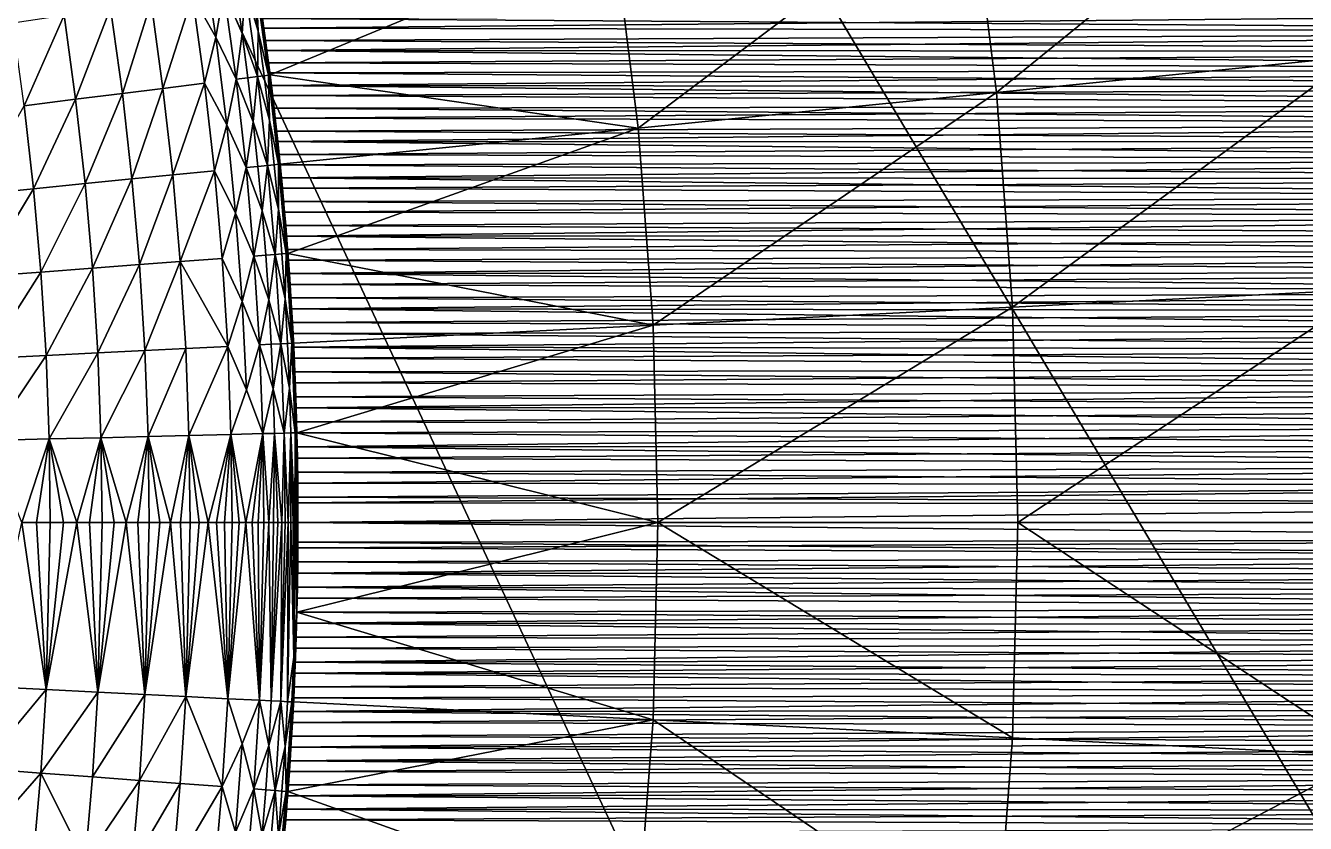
# Model space of a CAD drawing. Header units: millimetres. Extents: x -3750 to 5350, y -3750 to 3750.
# Drawn here: x 2311 to 3200, y -209 to 345 of the extents above; entities that cross this region are included whole.
import ezdxf

# ---------------------------------------------------------------- set-up
doc = ezdxf.new("R2010")
doc.units = ezdxf.units.MM
doc.header["$MEASUREMENT"] = 0
doc.layers.add('MESH_3D', color=2, linetype='CONTINUOUS')

msp = doc.modelspace()

# ---------------------------------------------------------------- linework, layer by layer
at = {"layer": 'MESH_3D'}
for points in [[(925.34, 3634.04, 32500), (-2410.45, 2872.67, 32500), (3378.63, -1627.06, 32500)], [(925.34, 3634.04, 32500), (3634.04, -925.34, 32500), (3745.34, -186.92, 32500)], [(925.34, 3634.04, 32500), (3378.63, -1627.06, 32500), (3634.04, -925.34, 32500)], [(2618.39, 2684.5, 32500), (925.34, 3634.04, 32500), (3745.34, -186.92, 32500)], [(3378.63, -1627.06, 32500), (-2410.45, 2872.67, 32500), (-1955.38, -3199.84, 32500)], [(2618.39, 2684.5, 32500), (3745.34, -186.92, 32500), (2811.68, 2481.32, 32500)], [(2811.68, 2481.32, 32500), (3745.34, -186.92, 32500), (2989.25, 2264.27, 32500)], [(2989.25, 2264.27, 32500), (3745.34, -186.92, 32500), (3490.78, 1370.03, 32500)], [(3213.7, 484.39, 24600), (2985.09, 298.7, 24400), (2966.49, 447.13, 24400)], [(3213.7, 484.39, 24600), (3233.85, 323.6, 24600), (2985.09, 298.7, 24400)], [(2966.49, 447.13, 24400), (2736.33, 273.81, 24200), (2719.28, 409.87, 24200)], [(2966.49, 447.13, 24400), (2985.09, 298.7, 24400), (2736.33, 273.81, 24200)], [(2719.28, 409.87, 24200), (2480.6, 310.86, 24000), (2472.08, 372.61, 24000)], [(2719.28, 409.87, 24200), (2736.33, 273.81, 24200), (2480.6, 310.86, 24000)], [(2433.75, 397.92, -205.25), (2442.91, 337.12, -205.25), (2426.81, 365.78, -238.11)], [(2433.75, 397.92, -205.25), (2448.6, 369.07, -171.85), (2442.91, 337.12, -205.25)], [(2426.81, 365.78, -238.11), (2406.21, 301.54, -303.82), (2397.94, 361.43, -303.82)], [(2426.81, 365.78, -238.11), (2435.18, 305.17, -238.11), (2406.21, 301.54, -303.82)], [(2442.91, 337.12, -205.25), (2435.18, 305.17, -238.11), (2426.81, 365.78, -238.11)], [(2442.91, 337.12, -205.25), (2448.6, 369.07, -171.85), (2457.04, 307.91, -171.85)], [(2456.8, 370.3, -138.74), (2461.23, 339.65, -138.74), (2448.6, 369.07, -171.85)], [(2461.23, 339.65, -138.74), (2457.04, 307.91, -171.85), (2448.6, 369.07, -171.85)], [(2456.8, 370.3, -138.74), (2463.3, 371.28, -105.25), (2461.23, 339.65, -138.74)], [(2461.23, 339.65, -138.74), (2463.3, 371.28, -105.25), (2471.79, 309.76, -105.25)], [(2467.98, 371.99, -71.93), (2472.43, 341.19, -71.93), (2463.3, 371.28, -105.25)], [(2472.43, 341.19, -71.93), (2471.79, 309.76, -105.25), (2463.3, 371.28, -105.25)], [(2467.98, 371.99, -71.93), (2470.91, 372.43, -38.42), (2472.43, 341.19, -71.93)], [(2470.91, 372.43, -38.42), (2472.08, 372.61), (2480.6, 310.86)], [(2470.91, 372.43, -38.42), (2480.6, 310.86), (2479.43, 310.71, -38.42)], [(2472.43, 341.19, -71.93), (2470.91, 372.43, -38.42), (2479.43, 310.71, -38.42)], [(2472.08, 372.61), (2477.49, 334.73, 473.39), (2480.6, 310.86)], [(2472.08, 372.61), (2475.38, 350.01, 480.63), (2477.49, 334.73, 473.39)], [(2472.08, 372.61, 24000), (2480.6, 310.86, 24000), (2476.32, 343.29, 1922.6)], [(2472.08, 372.61, 24000), (2476.32, 343.29, 1922.6), (2474.17, 358.47, 1915.19)], [(2369.86, 357.2, -355.73), (2345.58, 293.94, -406.77), (2337.52, 352.33, -406.77)], [(2369.86, 357.2, -355.73), (2378.03, 298.01, -355.73), (2345.58, 293.94, -406.77)], [(2397.94, 361.43, -303.82), (2378.03, 298.01, -355.73), (2369.86, 357.2, -355.73)], [(2397.94, 361.43, -303.82), (2406.21, 301.54, -303.82), (2378.03, 298.01, -355.73)], [(3833.5, 355.86, 1916.5), (2474.17, 358.47, 1915.19), (2476.32, 343.29, 1922.6)], [(3833.5, 355.86, 483.5), (3826.23, 340.82, 476.23), (2475.38, 350.01, 480.63)], [(3826.23, 340.82, 1923.77), (3833.5, 355.86, 1916.5), (2476.32, 343.29, 1922.6)], [(2337.52, 352.33, -406.77), (2309.87, 289.46, -455.71), (2301.94, 346.96, -455.71)], [(2337.52, 352.33, -406.77), (2345.58, 293.94, -406.77), (2309.87, 289.46, -455.71)], [(3826.23, 340.82, 476.23), (2477.49, 334.73, 473.39), (2475.38, 350.01, 480.63)], [(2461.23, 339.65, -138.74), (2465.27, 308.94, -138.74), (2457.04, 307.91, -171.85)], [(2461.23, 339.65, -138.74), (2471.79, 309.76, -105.25), (2465.27, 308.94, -138.74)], [(2472.43, 341.19, -71.93), (2476.49, 310.34, -71.93), (2471.79, 309.76, -105.25)], [(2472.43, 341.19, -71.93), (2479.43, 310.71, -38.42), (2476.49, 310.34, -71.93)], [(2480.6, 310.86, 24000), (2478.4, 327.92, 1929.7), (2476.32, 343.29, 1922.6)], [(3826.23, 340.82, 1923.77), (2476.32, 343.29, 1922.6), (2478.4, 327.92, 1929.7)], [(3826.23, 340.82, 476.23), (3819.96, 327.16, 469.96), (2477.49, 334.73, 473.39)], [(3819.96, 327.16, 1930.04), (3826.23, 340.82, 1923.77), (2478.4, 327.92, 1929.7)], [(2442.91, 337.12, -205.25), (2450.56, 276.11, -205.25), (2435.18, 305.17, -238.11)], [(2442.91, 337.12, -205.25), (2457.04, 307.91, -171.85), (2450.56, 276.11, -205.25)], [(2477.49, 334.73, 473.39), (2479.53, 319.26, 466.47), (2480.6, 310.86)], [(3819.96, 327.16, 469.96), (2479.53, 319.26, 466.47), (2477.49, 334.73, 473.39)], [(2480.6, 310.86, 24000), (2480.41, 312.37, 1936.49), (2478.4, 327.92, 1929.7)], [(3814.53, 314.77, 1935.47), (2478.4, 327.92, 1929.7), (2480.41, 312.37, 1936.49)], [(3814.53, 314.77, 1935.47), (3819.96, 327.16, 1930.04), (2478.4, 327.92, 1929.7)], [(3819.96, 327.16, 469.96), (3814.53, 314.77, 464.53), (2479.53, 319.26, 466.47)], [(3233.85, 323.6, 24600), (2996.27, 149.54, 24400), (2985.09, 298.7, 24400)], [(3233.85, 323.6, 24600), (3245.96, 162, 24600), (2996.27, 149.54, 24400)], [(2479.53, 319.26, 466.47), (2481.5, 303.61, 459.85), (2480.6, 310.86)], [(3814.53, 314.77, 464.53), (2481.5, 303.61, 459.85), (2479.53, 319.26, 466.47)], [(3809.31, 302.29, 1940.69), (3814.53, 314.77, 1935.47), (2480.41, 312.37, 1936.49)], [(2480.6, 310.86, 24000), (2482.34, 296.64, 1942.97), (2480.41, 312.37, 1936.49)], [(3809.31, 302.29, 1940.69), (2480.41, 312.37, 1936.49), (2482.34, 296.64, 1942.97)], [(3814.53, 314.77, 464.53), (3809.31, 302.29, 459.31), (2481.5, 303.61, 459.85)], [(2435.18, 305.17, -238.11), (2412.98, 241.46, -303.82), (2406.21, 301.54, -303.82)], [(2435.18, 305.17, -238.11), (2442.03, 244.36, -238.11), (2412.98, 241.46, -303.82)], [(2450.56, 276.11, -205.25), (2442.03, 244.36, -238.11), (2435.18, 305.17, -238.11)], [(2450.56, 276.11, -205.25), (2457.04, 307.91, -171.85), (2463.96, 246.56, -171.85)], [(2465.27, 308.94, -138.74), (2468.93, 278.18, -138.74), (2457.04, 307.91, -171.85)], [(2468.93, 278.18, -138.74), (2463.96, 246.56, -171.85), (2457.04, 307.91, -171.85)], [(2465.27, 308.94, -138.74), (2471.79, 309.76, -105.25), (2468.93, 278.18, -138.74)], [(2468.93, 278.18, -138.74), (2471.79, 309.76, -105.25), (2478.74, 248.04, -105.25)], [(2476.49, 310.34, -71.93), (2480.16, 279.45, -71.93), (2471.79, 309.76, -105.25)], [(2480.16, 279.45, -71.93), (2478.74, 248.04, -105.25), (2471.79, 309.76, -105.25)], [(2476.49, 310.34, -71.93), (2479.43, 310.71, -38.42), (2480.16, 279.45, -71.93)], [(2479.43, 310.71, -38.42), (2480.6, 310.86), (2487.58, 248.92)], [(2479.43, 310.71, -38.42), (2487.58, 248.92), (2486.4, 248.8, -38.42)], [(2480.16, 279.45, -71.93), (2479.43, 310.71, -38.42), (2486.4, 248.8, -38.42)], [(2480.6, 310.86), (2485.18, 271.81, 447.59), (2487.58, 248.92)], [(2480.6, 310.86), (2483.38, 287.8, 453.56), (2485.18, 271.81, 447.59)], [(2480.6, 310.86), (2481.5, 303.61, 459.85), (2483.38, 287.8, 453.56)], [(2480.6, 310.86, 24000), (2487.58, 248.92, 24000), (2484.19, 280.75, 1949.12)], [(2480.6, 310.86, 24000), (2484.19, 280.75, 1949.12), (2482.34, 296.64, 1942.97)], [(2736.33, 273.81, 24200), (2487.58, 248.92, 24000), (2480.6, 310.86, 24000)], [(3804.31, 289.72, 454.31), (2483.38, 287.8, 453.56), (2481.5, 303.61, 459.85)], [(3809.31, 302.29, 459.31), (3804.31, 289.72, 454.31), (2481.5, 303.61, 459.85)], [(3804.31, 289.72, 1945.69), (3809.31, 302.29, 1940.69), (2482.34, 296.64, 1942.97)], [(2345.58, 293.94, -406.77), (2316.37, 231.79, -455.71), (2309.87, 289.46, -455.71)], [(2345.58, 293.94, -406.77), (2352.18, 235.37, -406.77), (2316.37, 231.79, -455.71)], [(2378.03, 298.01, -355.73), (2352.18, 235.37, -406.77), (2345.58, 293.94, -406.77)], [(2378.03, 298.01, -355.73), (2384.72, 238.63, -355.73), (2352.18, 235.37, -406.77)], [(2406.21, 301.54, -303.82), (2384.72, 238.63, -355.73), (2378.03, 298.01, -355.73)], [(2406.21, 301.54, -303.82), (2412.98, 241.46, -303.82), (2384.72, 238.63, -355.73)], [(3804.31, 289.72, 1945.69), (2482.34, 296.64, 1942.97), (2484.19, 280.75, 1949.12)], [(2985.09, 298.7, 24400), (2746.58, 137.08, 24200), (2736.33, 273.81, 24200)], [(2985.09, 298.7, 24400), (2996.27, 149.54, 24400), (2746.58, 137.08, 24200)], [(2309.87, 289.46, -455.71), (2316.37, 231.79, -455.71), (2274.58, 227.61, -506.08)], [(3804.31, 289.72, 454.31), (3799.51, 277.07, 449.51), (2483.38, 287.8, 453.56)], [(3799.51, 277.07, 449.51), (2485.18, 271.81, 447.59), (2483.38, 287.8, 453.56)], [(3799.51, 277.07, 1950.49), (3804.31, 289.72, 1945.69), (2484.19, 280.75, 1949.12)], [(2450.56, 276.11, -205.25), (2456.68, 214.93, -205.25), (2442.03, 244.36, -238.11)], [(2450.56, 276.11, -205.25), (2463.96, 246.56, -171.85), (2456.68, 214.93, -205.25)], [(2468.93, 278.18, -138.74), (2472.21, 247.38, -138.74), (2463.96, 246.56, -171.85)], [(2468.93, 278.18, -138.74), (2478.74, 248.04, -105.25), (2472.21, 247.38, -138.74)], [(2480.16, 279.45, -71.93), (2483.45, 248.51, -71.93), (2478.74, 248.04, -105.25)], [(2480.16, 279.45, -71.93), (2486.4, 248.8, -38.42), (2483.45, 248.51, -71.93)], [(2487.58, 248.92, 24000), (2485.95, 264.69, 1954.94), (2484.19, 280.75, 1949.12)], [(3799.51, 277.07, 1950.49), (2484.19, 280.75, 1949.12), (2485.95, 264.69, 1954.94)], [(3799.51, 277.07, 449.51), (3794.94, 264.34, 444.94), (2485.18, 271.81, 447.59)], [(3794.94, 264.34, 1955.06), (3799.51, 277.07, 1950.49), (2485.95, 264.69, 1954.94)], [(2485.18, 271.81, 447.59), (2486.89, 255.67, 441.96), (2487.58, 248.92)], [(3794.94, 264.34, 444.94), (2486.89, 255.67, 441.96), (2485.18, 271.81, 447.59)], [(2736.33, 273.81, 24200), (2493.01, 186.83, 24000), (2487.58, 248.92, 24000)], [(2736.33, 273.81, 24200), (2746.58, 137.08, 24200), (2493.01, 186.83, 24000)], [(2487.58, 248.92, 24000), (2487.62, 248.48, 1960.43), (2485.95, 264.69, 1954.94)], [(3790.57, 251.54, 1959.43), (3794.94, 264.34, 1955.06), (2485.95, 264.69, 1954.94)], [(3790.57, 251.54, 1959.43), (2485.95, 264.69, 1954.94), (2487.62, 248.48, 1960.43)], [(3794.94, 264.34, 444.94), (3790.57, 251.54, 440.57), (2486.89, 255.67, 441.96)], [(2486.4, 248.8, -38.42), (2487.58, 248.92), (2493.01, 186.83)], [(2486.89, 255.67, 441.96), (2488.51, 239.38, 436.66), (2487.58, 248.92)], [(3790.57, 251.54, 440.57), (2488.51, 239.38, 436.66), (2486.89, 255.67, 441.96)], [(2487.58, 248.92), (2488.51, 239.38, 436.66), (2490.04, 222.95, 431.7)], [(2487.58, 248.92), (2490.04, 222.95, 431.7), (2493.01, 186.83)], [(2487.58, 248.92, 24000), (2493.01, 186.83, 24000), (2490.68, 215.63, 1970.39)], [(2487.58, 248.92, 24000), (2489.2, 232.13, 1965.58), (2487.62, 248.48, 1960.43)], [(2487.58, 248.92, 24000), (2490.68, 215.63, 1970.39), (2489.2, 232.13, 1965.58)], [(3786.43, 238.66, 1963.57), (3790.57, 251.54, 1959.43), (2487.62, 248.48, 1960.43)], [(3790.57, 251.54, 440.57), (3786.43, 238.66, 436.43), (2488.51, 239.38, 436.66)], [(2412.98, 241.46, -303.82), (2389.93, 179.1, -355.73), (2384.72, 238.63, -355.73)], [(2412.98, 241.46, -303.82), (2418.25, 181.22, -303.82), (2389.93, 179.1, -355.73)], [(2442.03, 244.36, -238.11), (2418.25, 181.22, -303.82), (2412.98, 241.46, -303.82)], [(2442.03, 244.36, -238.11), (2447.36, 183.4, -238.11), (2418.25, 181.22, -303.82)], [(2456.68, 214.93, -205.25), (2447.36, 183.4, -238.11), (2442.03, 244.36, -238.11)], [(2456.68, 214.93, -205.25), (2463.96, 246.56, -171.85), (2469.34, 185.05, -171.85)], [(2472.21, 247.38, -138.74), (2475.1, 216.54, -138.74), (2463.96, 246.56, -171.85)], [(2475.1, 216.54, -138.74), (2469.34, 185.05, -171.85), (2463.96, 246.56, -171.85)], [(2472.21, 247.38, -138.74), (2478.74, 248.04, -105.25), (2475.1, 216.54, -138.74)], [(2475.1, 216.54, -138.74), (2478.74, 248.04, -105.25), (2484.16, 186.16, -105.25)], [(2483.45, 248.51, -71.93), (2486.36, 217.53, -71.93), (2478.74, 248.04, -105.25)], [(2486.36, 217.53, -71.93), (2484.16, 186.16, -105.25), (2478.74, 248.04, -105.25)], [(2483.45, 248.51, -71.93), (2486.4, 248.8, -38.42), (2486.36, 217.53, -71.93)], [(2486.36, 217.53, -71.93), (2486.4, 248.8, -38.42), (2491.83, 186.74, -38.42)], [(2486.4, 248.8, -38.42), (2493.01, 186.83), (2491.83, 186.74, -38.42)], [(3786.43, 238.66, 1963.57), (2487.62, 248.48, 1960.43), (2489.2, 232.13, 1965.58)], [(2316.37, 231.79, -455.71), (2279.55, 170.83, -506.08), (2274.58, 227.61, -506.08)], [(2316.37, 231.79, -455.71), (2321.43, 173.97, -455.71), (2279.55, 170.83, -506.08)], [(2352.18, 235.37, -406.77), (2321.43, 173.97, -455.71), (2316.37, 231.79, -455.71)], [(2352.18, 235.37, -406.77), (2357.32, 176.66, -406.77), (2321.43, 173.97, -455.71)], [(2384.72, 238.63, -355.73), (2357.32, 176.66, -406.77), (2352.18, 235.37, -406.77)], [(2384.72, 238.63, -355.73), (2389.93, 179.1, -355.73), (2357.32, 176.66, -406.77)], [(3782.5, 225.71, 432.5), (2490.04, 222.95, 431.7), (2488.51, 239.38, 436.66)], [(3786.43, 238.66, 436.43), (3782.5, 225.71, 432.5), (2488.51, 239.38, 436.66)], [(3782.5, 225.71, 1967.5), (3786.43, 238.66, 1963.57), (2489.2, 232.13, 1965.58)], [(3782.5, 225.71, 1967.5), (2489.2, 232.13, 1965.58), (2490.68, 215.63, 1970.39)], [(3782.5, 225.71, 432.5), (3778.79, 212.7, 428.79), (2490.04, 222.95, 431.7)], [(2490.04, 222.95, 431.7), (2491.47, 206.39, 427.08), (2493.01, 186.83)], [(3778.79, 212.7, 428.79), (2491.47, 206.39, 427.08), (2490.04, 222.95, 431.7)], [(3778.79, 212.7, 1971.21), (3782.5, 225.71, 1967.5), (2490.68, 215.63, 1970.39)], [(2456.68, 214.93, -205.25), (2461.28, 153.62, -205.25), (2447.36, 183.4, -238.11)], [(2456.68, 214.93, -205.25), (2469.34, 185.05, -171.85), (2461.28, 153.62, -205.25)], [(2475.1, 216.54, -138.74), (2477.61, 185.67, -138.74), (2469.34, 185.05, -171.85)], [(2475.1, 216.54, -138.74), (2484.16, 186.16, -105.25), (2477.61, 185.67, -138.74)], [(2486.36, 217.53, -71.93), (2488.88, 186.52, -71.93), (2484.16, 186.16, -105.25)], [(2486.36, 217.53, -71.93), (2491.83, 186.74, -38.42), (2488.88, 186.52, -71.93)], [(2493.01, 186.83, 24000), (2492.07, 199, 1974.85), (2490.68, 215.63, 1970.39)], [(3778.79, 212.7, 1971.21), (2490.68, 215.63, 1970.39), (2492.07, 199, 1974.85)], [(3778.79, 212.7, 428.79), (3775.31, 199.63, 425.31), (2491.47, 206.39, 427.08)], [(2491.47, 206.39, 427.08), (2492.79, 189.69, 422.81), (2493.01, 186.83)], [(3775.31, 199.63, 425.31), (2492.79, 189.69, 422.81), (2491.47, 206.39, 427.08)], [(3775.31, 199.63, 1974.69), (3778.79, 212.7, 1971.21), (2492.07, 199, 1974.85)], [(3772.04, 186.5, 1977.96), (3775.31, 199.63, 1974.69), (2492.07, 199, 1974.85)], [(2493.01, 186.83, 24000), (2493.35, 182.25, 1978.96), (2492.07, 199, 1974.85)], [(3772.04, 186.5, 1977.96), (2492.07, 199, 1974.85), (2493.35, 182.25, 1978.96)], [(3775.31, 199.63, 425.31), (3772.04, 186.5, 422.04), (2492.79, 189.69, 422.81)], [(2488.88, 186.52, -71.93), (2491.83, 186.74, -38.42), (2491.01, 155.47, -71.93)], [(2491.01, 155.47, -71.93), (2491.83, 186.74, -38.42), (2495.71, 124.56, -38.42)], [(2491.83, 186.74, -38.42), (2493.01, 186.83), (2496.89, 124.61)], [(2491.83, 186.74, -38.42), (2496.89, 124.61), (2495.71, 124.56, -38.42)], [(2492.79, 189.69, 422.81), (2494.02, 172.88, 418.9), (2493.01, 186.83)], [(3772.04, 186.5, 422.04), (2494.02, 172.88, 418.9), (2492.79, 189.69, 422.81)], [(2493.01, 186.83), (2495.13, 155.96, 415.35), (2496.89, 124.61)], [(2493.01, 186.83), (2494.02, 172.88, 418.9), (2495.13, 155.96, 415.35)], [(2493.01, 186.83, 24000), (2494.52, 165.39, 1982.72), (2493.35, 182.25, 1978.96)], [(2493.01, 186.83, 24000), (2495.59, 148.42, 1986.11), (2494.52, 165.39, 1982.72)], [(2493.01, 186.83, 24000), (2496.89, 124.61, 24000), (2495.59, 148.42, 1986.11)], [(2746.58, 137.08, 24200), (2496.89, 124.61, 24000), (2493.01, 186.83, 24000)], [(2389.93, 179.1, -355.73), (2360.99, 117.83, -406.77), (2357.32, 176.66, -406.77)], [(2389.93, 179.1, -355.73), (2393.65, 119.46, -355.73), (2360.99, 117.83, -406.77)], [(2418.25, 181.22, -303.82), (2393.65, 119.46, -355.73), (2389.93, 179.1, -355.73)], [(2418.25, 181.22, -303.82), (2422.02, 120.88, -303.82), (2393.65, 119.46, -355.73)], [(2447.36, 183.4, -238.11), (2451.17, 122.33, -238.11), (2418.25, 181.22, -303.82)], [(2451.17, 122.33, -238.11), (2422.02, 120.88, -303.82), (2418.25, 181.22, -303.82)], [(2461.28, 153.62, -205.25), (2451.17, 122.33, -238.11), (2447.36, 183.4, -238.11)], [(2461.28, 153.62, -205.25), (2469.34, 185.05, -171.85), (2473.18, 123.43, -171.85)], [(2477.61, 185.67, -138.74), (2479.73, 154.77, -138.74), (2469.34, 185.05, -171.85)], [(2479.73, 154.77, -138.74), (2473.18, 123.43, -171.85), (2469.34, 185.05, -171.85)], [(2477.61, 185.67, -138.74), (2484.16, 186.16, -105.25), (2479.73, 154.77, -138.74)], [(2479.73, 154.77, -138.74), (2484.16, 186.16, -105.25), (2488.03, 124.17, -105.25)], [(2488.88, 186.52, -71.93), (2491.01, 155.47, -71.93), (2484.16, 186.16, -105.25)], [(2491.01, 155.47, -71.93), (2488.03, 124.17, -105.25), (2484.16, 186.16, -105.25)], [(3769, 173.32, 1981), (3772.04, 186.5, 1977.96), (2493.35, 182.25, 1978.96)], [(3769, 173.32, 1981), (2493.35, 182.25, 1978.96), (2494.52, 165.39, 1982.72)], [(3772.04, 186.5, 422.04), (3769, 173.32, 419), (2494.02, 172.88, 418.9)], [(2321.43, 173.97, -455.71), (2283.1, 113.94, -506.08), (2279.55, 170.83, -506.08)], [(2321.43, 173.97, -455.71), (2325.05, 116.04, -455.71), (2283.1, 113.94, -506.08)], [(2357.32, 176.66, -406.77), (2325.05, 116.04, -455.71), (2321.43, 173.97, -455.71)], [(2357.32, 176.66, -406.77), (2360.99, 117.83, -406.77), (2325.05, 116.04, -455.71)], [(3769, 173.32, 419), (3766.18, 160.09, 416.18), (2494.02, 172.88, 418.9)], [(3766.18, 160.09, 416.18), (2495.13, 155.96, 415.35), (2494.02, 172.88, 418.9)], [(3766.18, 160.09, 1983.82), (3769, 173.32, 1981), (2494.52, 165.39, 1982.72)], [(3766.18, 160.09, 1983.82), (2494.52, 165.39, 1982.72), (2495.59, 148.42, 1986.11)], [(3766.18, 160.09, 416.18), (3763.59, 146.81, 413.59), (2495.13, 155.96, 415.35)], [(3763.59, 146.81, 1986.41), (3766.18, 160.09, 1983.82), (2495.59, 148.42, 1986.11)], [(3245.96, 162, 24600), (3000, 0, 24400), (2996.27, 149.54, 24400)], [(3245.96, 162, 24600), (3250, 0, 24600), (3000, 0, 24400)], [(2461.28, 153.62, -205.25), (2464.34, 92.21, -205.25), (2451.17, 122.33, -238.11)], [(2461.28, 153.62, -205.25), (2473.18, 123.43, -171.85), (2464.34, 92.21, -205.25)], [(2479.73, 154.77, -138.74), (2481.46, 123.84, -138.74), (2473.18, 123.43, -171.85)], [(2479.73, 154.77, -138.74), (2488.03, 124.17, -105.25), (2481.46, 123.84, -138.74)], [(2491.01, 155.47, -71.93), (2492.75, 124.41, -71.93), (2488.03, 124.17, -105.25)], [(2491.01, 155.47, -71.93), (2495.71, 124.56, -38.42), (2492.75, 124.41, -71.93)], [(2495.13, 155.96, 415.35), (2496.14, 138.93, 412.16), (2496.89, 124.61)], [(3763.59, 146.81, 413.59), (2496.14, 138.93, 412.16), (2495.13, 155.96, 415.35)], [(2496.89, 124.61, 24000), (2496.55, 131.35, 1989.14), (2495.59, 148.42, 1986.11)], [(3761.22, 133.5, 1988.78), (3763.59, 146.81, 1986.41), (2495.59, 148.42, 1986.11)], [(3761.22, 133.5, 1988.78), (2495.59, 148.42, 1986.11), (2496.55, 131.35, 1989.14)], [(3763.59, 146.81, 413.59), (3761.22, 133.5, 411.22), (2496.14, 138.93, 412.16)], [(2996.27, 149.54, 24400), (2750, 0, 24200), (2746.58, 137.08, 24200)], [(2996.27, 149.54, 24400), (3000, 0, 24400), (2750, 0, 24200)], [(2496.14, 138.93, 412.16), (2497.03, 121.81, 409.33), (2496.89, 124.61)], [(3761.22, 133.5, 411.22), (2497.03, 121.81, 409.33), (2496.14, 138.93, 412.16)], [(3759.07, 120.14, 1990.93), (3761.22, 133.5, 1988.78), (2496.55, 131.35, 1989.14)], [(2746.58, 137.08, 24200), (2499.22, 62.33, 24000), (2496.89, 124.61, 24000)], [(3761.22, 133.5, 411.22), (3759.07, 120.14, 409.07), (2497.03, 121.81, 409.33)], [(2746.58, 137.08, 24200), (2750, 0, 24200), (2499.22, 62.33, 24000)], [(2492.75, 124.41, -71.93), (2495.71, 124.56, -38.42), (2494.11, 93.32, -71.93)], [(2494.11, 93.32, -71.93), (2495.71, 124.56, -38.42), (2498.04, 62.3, -38.42)], [(2495.71, 124.56, -38.42), (2496.89, 124.61), (2499.22, 62.33)], [(2495.71, 124.56, -38.42), (2499.22, 62.33), (2498.04, 62.3, -38.42)], [(2496.89, 124.61, 24000), (2497.39, 114.18, 1991.81), (2496.55, 131.35, 1989.14)], [(3759.07, 120.14, 1990.93), (2496.55, 131.35, 1989.14), (2497.39, 114.18, 1991.81)], [(2496.89, 124.61), (2498.47, 87.31, 404.78), (2499.22, 62.33)], [(2496.89, 124.61), (2497.81, 104.6, 406.87), (2498.47, 87.31, 404.78)], [(2496.89, 124.61), (2497.03, 121.81, 409.33), (2497.81, 104.6, 406.87)], [(2496.89, 124.61, 24000), (2498.12, 96.94, 1994.11), (2497.39, 114.18, 1991.81)], [(2496.89, 124.61, 24000), (2499.22, 62.33, 24000), (2498.12, 96.94, 1994.11)], [(2325.05, 116.04, -455.71), (2285.23, 56.99, -506.08), (2283.1, 113.94, -506.08)], [(2325.05, 116.04, -455.71), (2327.22, 58.04, -455.71), (2285.23, 56.99, -506.08)], [(2360.99, 117.83, -406.77), (2327.22, 58.04, -455.71), (2325.05, 116.04, -455.71)], [(2360.99, 117.83, -406.77), (2363.19, 58.93, -406.77), (2327.22, 58.04, -455.71)], [(2393.65, 119.46, -355.73), (2363.19, 58.93, -406.77), (2360.99, 117.83, -406.77)], [(2393.65, 119.46, -355.73), (2395.88, 59.75, -355.73), (2363.19, 58.93, -406.77)], [(2422.02, 120.88, -303.82), (2395.88, 59.75, -355.73), (2393.65, 119.46, -355.73)], [(2422.02, 120.88, -303.82), (2424.28, 60.46, -303.82), (2395.88, 59.75, -355.73)], [(2451.17, 122.33, -238.11), (2424.28, 60.46, -303.82), (2422.02, 120.88, -303.82)], [(2451.17, 122.33, -238.11), (2453.46, 61.19, -238.11), (2424.28, 60.46, -303.82)], [(2464.34, 92.21, -205.25), (2453.46, 61.19, -238.11), (2451.17, 122.33, -238.11)], [(2464.34, 92.21, -205.25), (2473.18, 123.43, -171.85), (2475.49, 61.73, -171.85)], [(2481.46, 123.84, -138.74), (2482.82, 92.9, -138.74), (2473.18, 123.43, -171.85)], [(2482.82, 92.9, -138.74), (2475.49, 61.73, -171.85), (2473.18, 123.43, -171.85)], [(2481.46, 123.84, -138.74), (2488.03, 124.17, -105.25), (2482.82, 92.9, -138.74)], [(2482.82, 92.9, -138.74), (2488.03, 124.17, -105.25), (2490.35, 62.11, -105.25)], [(2492.75, 124.41, -71.93), (2494.11, 93.32, -71.93), (2488.03, 124.17, -105.25)], [(2494.11, 93.32, -71.93), (2490.35, 62.11, -105.25), (2488.03, 124.17, -105.25)], [(3757.15, 106.75, 407.15), (2497.81, 104.6, 406.87), (2497.03, 121.81, 409.33)], [(3759.07, 120.14, 409.07), (3757.15, 106.75, 407.15), (2497.03, 121.81, 409.33)], [(3757.15, 106.75, 1992.85), (3759.07, 120.14, 1990.93), (2497.39, 114.18, 1991.81)], [(3757.15, 106.75, 1992.85), (2497.39, 114.18, 1991.81), (2498.12, 96.94, 1994.11)], [(3757.15, 106.75, 407.15), (3755.46, 93.33, 405.46), (2497.81, 104.6, 406.87)], [(3755.46, 93.33, 1994.54), (3757.15, 106.75, 1992.85), (2498.12, 96.94, 1994.11)], [(3755.46, 93.33, 405.46), (2498.47, 87.31, 404.78), (2497.81, 104.6, 406.87)], [(2464.34, 92.21, -205.25), (2475.49, 61.73, -171.85), (2453.46, 61.19, -238.11)], [(2482.82, 92.9, -138.74), (2483.78, 61.94, -138.74), (2475.49, 61.73, -171.85)], [(2482.82, 92.9, -138.74), (2490.35, 62.11, -105.25), (2483.78, 61.94, -138.74)], [(2494.11, 93.32, -71.93), (2495.08, 62.22, -71.93), (2490.35, 62.11, -105.25)], [(2494.11, 93.32, -71.93), (2498.04, 62.3, -38.42), (2495.08, 62.22, -71.93)], [(2499.22, 62.33, 24000), (2498.73, 79.62, 1996.03), (2498.12, 96.94, 1994.11)], [(3755.46, 93.33, 1994.54), (2498.12, 96.94, 1994.11), (2498.73, 79.62, 1996.03)], [(3755.46, 93.33, 405.46), (3754, 79.88, 404), (2498.47, 87.31, 404.78)], [(3754, 79.88, 1996), (3755.46, 93.33, 1994.54), (2498.73, 79.62, 1996.03)], [(2498.47, 87.31, 404.78), (2499.02, 69.96, 403.06), (2499.22, 62.33)], [(3754, 79.88, 404), (2499.02, 69.96, 403.06), (2498.47, 87.31, 404.78)], [(3752.76, 66.41, 1997.24), (3754, 79.88, 1996), (2498.73, 79.62, 1996.03)], [(2499.22, 62.33, 24000), (2499.23, 62.23, 1997.58), (2498.73, 79.62, 1996.03)], [(3752.76, 66.41, 1997.24), (2498.73, 79.62, 1996.03), (2499.23, 62.23, 1997.58)], [(3754, 79.88, 404), (3752.76, 66.41, 402.76), (2499.02, 69.96, 403.06)], [(2495.08, 62.22, -71.93), (2493.24, 0, -91.84), (2490.35, 62.11, -105.25)], [(2495.08, 62.22, -71.93), (2495.07, 0, -78.47), (2493.24, 0, -91.84)], [(2495.08, 62.22, -71.93), (2496.6, 0, -65.14), (2495.07, 0, -78.47)], [(2495.08, 62.22, -71.93), (2498.04, 62.3, -38.42), (2497.85, 0, -51.79)], [(2495.08, 62.22, -71.93), (2497.85, 0, -51.79), (2496.6, 0, -65.14)], [(2498.04, 62.3, -38.42), (2498.82, 0, -38.42), (2497.85, 0, -51.79)], [(2498.04, 62.3, -38.42), (2499.22, 62.33), (2499.5, 0, -25.02)], [(2498.04, 62.3, -38.42), (2499.5, 0, -25.02), (2498.82, 0, -38.42)], [(2499.02, 69.96, 403.06), (2499.45, 52.54, 401.73), (2499.22, 62.33)], [(3752.76, 66.41, 402.76), (2499.45, 52.54, 401.73), (2499.02, 69.96, 403.06)], [(2499.22, 62.33), (2499.88, 0, -12.51), (2499.5, 0, -25.02)], [(2499.22, 62.33), (2500, 0), (2499.88, 0, -12.51)], [(2499.22, 62.33), (2499.75, 35.07, 400.77), (2500, 0)], [(2499.22, 62.33), (2499.45, 52.54, 401.73), (2499.75, 35.07, 400.77)], [(2499.22, 62.33, 24000), (2499.6, 44.79, 1998.75), (2499.23, 62.23, 1997.58)], [(2499.22, 62.33, 24000), (2499.85, 27.3, 1999.53), (2499.6, 44.79, 1998.75)], [(2499.22, 62.33, 24000), (2500, 0, 24000), (2499.85, 27.3, 1999.53)], [(2750, 0, 24200), (2500, 0, 24000), (2499.22, 62.33, 24000)], [(3751.75, 52.91, 1998.25), (3752.76, 66.41, 1997.24), (2499.23, 62.23, 1997.58)], [(3751.75, 52.91, 1998.25), (2499.23, 62.23, 1997.58), (2499.6, 44.79, 1998.75)], [(3752.76, 66.41, 402.76), (3751.75, 52.91, 401.75), (2499.45, 52.54, 401.73)], [(2327.22, 58.04, -455.71), (2308.26, 0, -480.08), (2285.23, 56.99, -506.08)], [(2327.22, 58.04, -455.71), (2318.49, 0, -467.6), (2308.26, 0, -480.08)], [(2327.22, 58.04, -455.71), (2327.94, 0, -455.71), (2318.49, 0, -467.6)], [(2363.19, 58.93, -406.77), (2346.31, 0, -431.52), (2327.22, 58.04, -455.71)], [(2327.22, 58.04, -455.71), (2337.22, 0, -443.68), (2327.94, 0, -455.71)], [(2327.22, 58.04, -455.71), (2346.31, 0, -431.52), (2337.22, 0, -443.68)], [(2363.19, 58.93, -406.77), (2355.22, 0, -419.21), (2346.31, 0, -431.52)], [(2363.19, 58.93, -406.77), (2363.93, 0, -406.77), (2355.22, 0, -419.21)], [(2395.88, 59.75, -355.73), (2380.74, 0, -381.47), (2363.19, 58.93, -406.77)], [(2363.19, 58.93, -406.77), (2372.44, 0, -394.19), (2363.93, 0, -406.77)], [(2363.19, 58.93, -406.77), (2380.74, 0, -381.47), (2372.44, 0, -394.19)], [(2395.88, 59.75, -355.73), (2388.83, 0, -368.61), (2380.74, 0, -381.47)], [(2395.88, 59.75, -355.73), (2396.63, 0, -355.73), (2388.83, 0, -368.61)], [(2424.28, 60.46, -303.82), (2411.43, 0, -329.78), (2395.88, 59.75, -355.73)], [(2395.88, 59.75, -355.73), (2404.14, 0, -342.82), (2396.63, 0, -355.73)], [(2395.88, 59.75, -355.73), (2411.43, 0, -329.78), (2404.14, 0, -342.82)], [(2424.28, 60.46, -303.82), (2418.39, 0, -316.78), (2411.43, 0, -329.78)], [(2424.28, 60.46, -303.82), (2425.03, 0, -303.82), (2418.39, 0, -316.78)], [(2453.46, 61.19, -238.11), (2437.55, 0, -277.64), (2424.28, 60.46, -303.82)], [(2424.28, 60.46, -303.82), (2431.43, 0, -290.74), (2425.03, 0, -303.82)], [(2424.28, 60.46, -303.82), (2437.55, 0, -277.64), (2431.43, 0, -290.74)], [(2453.46, 61.19, -238.11), (2443.38, 0, -264.52), (2437.55, 0, -277.64)], [(2453.46, 61.19, -238.11), (2448.96, 0, -251.29), (2443.38, 0, -264.52)], [(2453.46, 61.19, -238.11), (2454.23, 0, -238.11), (2448.96, 0, -251.29)], [(2475.49, 61.73, -171.85), (2463.87, 0, -211.73), (2453.46, 61.19, -238.11)], [(2453.46, 61.19, -238.11), (2459.18, 0, -224.97), (2454.23, 0, -238.11)], [(2453.46, 61.19, -238.11), (2463.87, 0, -211.73), (2459.18, 0, -224.97)], [(2475.49, 61.73, -171.85), (2468.28, 0, -198.48), (2463.87, 0, -211.73)], [(2475.49, 61.73, -171.85), (2472.41, 0, -185.21), (2468.28, 0, -198.48)], [(2475.49, 61.73, -171.85), (2476.26, 0, -171.85), (2472.41, 0, -185.21)], [(2483.78, 61.94, -138.74), (2479.81, 0, -158.54), (2475.49, 61.73, -171.85)], [(2475.49, 61.73, -171.85), (2479.81, 0, -158.54), (2476.26, 0, -171.85)], [(2483.78, 61.94, -138.74), (2483.06, 0, -145.28), (2479.81, 0, -158.54)], [(2483.78, 61.94, -138.74), (2486.03, 0, -131.96), (2483.06, 0, -145.28)], [(2483.78, 61.94, -138.74), (2490.35, 62.11, -105.25), (2488.72, 0, -118.61)], [(2483.78, 61.94, -138.74), (2488.72, 0, -118.61), (2486.03, 0, -131.96)], [(2490.35, 62.11, -105.25), (2491.12, 0, -105.25), (2488.72, 0, -118.61)], [(2490.35, 62.11, -105.25), (2493.24, 0, -91.84), (2491.12, 0, -105.25)], [(3751.75, 52.91, 401.75), (3750.97, 39.41, 400.97), (2499.45, 52.54, 401.73)], [(3750.97, 39.41, 400.97), (2499.75, 35.07, 400.77), (2499.45, 52.54, 401.73)], [(3750.97, 39.41, 1999.03), (3751.75, 52.91, 1998.25), (2499.6, 44.79, 1998.75)], [(3750.97, 39.41, 1999.03), (2499.6, 44.79, 1998.75), (2499.85, 27.3, 1999.53)], [(3750.97, 39.41, 400.97), (3750.42, 25.89, 400.42), (2499.75, 35.07, 400.77)], [(3750.42, 25.89, 1999.58), (3750.97, 39.41, 1999.03), (2499.85, 27.3, 1999.53)], [(2499.75, 35.07, 400.77), (2499.94, 17.55, 400.19), (2500, 0)], [(3750.42, 25.89, 400.42), (2499.94, 17.55, 400.19), (2499.75, 35.07, 400.77)], [(2500, 0, 24000), (2499.96, 13.66, 1999.88), (2499.85, 27.3, 1999.53)], [(3750.42, 25.89, 1999.58), (2499.85, 27.3, 1999.53), (2499.96, 13.66, 1999.88)], [(3750.42, 25.89, 400.42), (3750.1, 12.95, 400.1), (2499.94, 17.55, 400.19)], [(3750.1, 12.95, 1999.9), (3750.42, 25.89, 1999.58), (2499.96, 13.66, 1999.88)], [(2499.94, 17.55, 400.19), (2500, 0, 400), (2500, 0)], [(3750.1, 12.95, 400.1), (2500, 0, 400), (2499.94, 17.55, 400.19)], [(2500, 0, 24000), (2500, 0, 2000), (2499.96, 13.66, 1999.88)], [(3750.1, 12.95, 1999.9), (2499.96, 13.66, 1999.88), (2500, 0, 2000)], [(3750.1, 12.95, 400.1), (3750, 0, 400), (2500, 0, 400)], [(3750, 0, 2000), (3750.1, 12.95, 1999.9), (2500, 0, 2000)], [(2325.05, -116.04, -455.71), (2283.1, -113.94, -506.08), (2308.26, 0, -480.08)], [(2325.05, -116.04, -455.71), (2308.26, 0, -480.08), (2318.49, 0, -467.6)], [(2325.05, -116.04, -455.71), (2318.49, 0, -467.6), (2327.94, 0, -455.71)], [(2325.05, -116.04, -455.71), (2327.94, 0, -455.71), (2337.22, 0, -443.68)], [(2325.05, -116.04, -455.71), (2337.22, 0, -443.68), (2346.31, 0, -431.52)], [(2360.99, -117.83, -406.77), (2325.05, -116.04, -455.71), (2346.31, 0, -431.52)], [(2360.99, -117.83, -406.77), (2346.31, 0, -431.52), (2355.22, 0, -419.21)], [(2360.99, -117.83, -406.77), (2355.22, 0, -419.21), (2363.93, 0, -406.77)], [(2360.99, -117.83, -406.77), (2363.93, 0, -406.77), (2372.44, 0, -394.19)], [(2360.99, -117.83, -406.77), (2372.44, 0, -394.19), (2380.74, 0, -381.47)], [(2393.65, -119.46, -355.73), (2360.99, -117.83, -406.77), (2380.74, 0, -381.47)], [(2393.65, -119.46, -355.73), (2380.74, 0, -381.47), (2388.83, 0, -368.61)], [(2393.65, -119.46, -355.73), (2388.83, 0, -368.61), (2396.63, 0, -355.73)], [(2393.65, -119.46, -355.73), (2396.63, 0, -355.73), (2404.14, 0, -342.82)], [(2393.65, -119.46, -355.73), (2404.14, 0, -342.82), (2411.43, 0, -329.78)], [(2422.02, -120.88, -303.82), (2393.65, -119.46, -355.73), (2411.43, 0, -329.78)], [(2422.02, -120.88, -303.82), (2411.43, 0, -329.78), (2418.39, 0, -316.78)], [(2422.02, -120.88, -303.82), (2418.39, 0, -316.78), (2425.03, 0, -303.82)], [(2422.02, -120.88, -303.82), (2425.03, 0, -303.82), (2431.43, 0, -290.74)], [(2422.02, -120.88, -303.82), (2431.43, 0, -290.74), (2437.55, 0, -277.64)], [(2451.17, -122.33, -238.11), (2422.02, -120.88, -303.82), (2437.55, 0, -277.64)], [(2451.17, -122.33, -238.11), (2437.55, 0, -277.64), (2443.38, 0, -264.52)], [(2451.17, -122.33, -238.11), (2443.38, 0, -264.52), (2448.96, 0, -251.29)], [(2451.17, -122.33, -238.11), (2448.96, 0, -251.29), (2454.23, 0, -238.11)], [(2451.17, -122.33, -238.11), (2454.23, 0, -238.11), (2459.18, 0, -224.97)], [(2451.17, -122.33, -238.11), (2459.18, 0, -224.97), (2463.87, 0, -211.73)], [(2473.18, -123.43, -171.85), (2451.17, -122.33, -238.11), (2463.87, 0, -211.73)], [(2473.18, -123.43, -171.85), (2463.87, 0, -211.73), (2468.28, 0, -198.48)], [(2473.18, -123.43, -171.85), (2468.28, 0, -198.48), (2472.41, 0, -185.21)], [(2473.18, -123.43, -171.85), (2472.41, 0, -185.21), (2476.26, 0, -171.85)], [(2473.18, -123.43, -171.85), (2476.26, 0, -171.85), (2479.81, 0, -158.54)], [(2481.46, -123.84, -138.74), (2473.18, -123.43, -171.85), (2479.81, 0, -158.54)], [(2481.46, -123.84, -138.74), (2479.81, 0, -158.54), (2483.06, 0, -145.28)], [(2481.46, -123.84, -138.74), (2488.72, 0, -118.61), (2488.03, -124.17, -105.25)], [(2481.46, -123.84, -138.74), (2483.06, 0, -145.28), (2486.03, 0, -131.96)], [(2481.46, -123.84, -138.74), (2486.03, 0, -131.96), (2488.72, 0, -118.61)], [(2488.03, -124.17, -105.25), (2488.72, 0, -118.61), (2491.12, 0, -105.25)], [(2488.03, -124.17, -105.25), (2491.12, 0, -105.25), (2493.24, 0, -91.84)], [(2492.75, -124.41, -71.93), (2488.03, -124.17, -105.25), (2493.24, 0, -91.84)], [(2492.75, -124.41, -71.93), (2493.24, 0, -91.84), (2495.07, 0, -78.47)], [(2497.21, -93.44, -36.03), (2492.75, -124.41, -71.93), (2495.07, 0, -78.47)], [(2497.21, -93.44, -36.03), (2495.07, 0, -78.47), (2496.6, 0, -65.14)], [(2497.21, -93.44, -36.03), (2496.6, 0, -65.14), (2497.85, 0, -51.79)], [(2497.21, -93.44, -36.03), (2497.85, 0, -51.79), (2498.82, 0, -38.42)], [(2497.21, -93.44, -36.03), (2498.82, 0, -38.42), (2499.22, -62.33)], [(2499.5, 0, -25.02), (2499.22, -62.33), (2498.82, 0, -38.42)], [(2499.88, 0, -12.51), (2499.22, -62.33), (2499.5, 0, -25.02)], [(2500, 0), (2499.22, -62.33), (2499.88, 0, -12.51)], [(2500, 0), (2499.85, -27.29, 400.47), (2499.22, -62.33)], [(2500, 0, 24000), (2499.22, -62.33, 24000), (2499.75, -35.07, 1999.23)], [(2750, 0, 24200), (2499.22, -62.33, 24000), (2500, 0, 24000)], [(2746.58, -137.08, 24200), (2499.22, -62.33, 24000), (2750, 0, 24200)], [(2500, 0, 24000), (2499.75, -35.07, 1999.23), (2499.94, -17.55, 1999.81)], [(2500, 0), (2499.96, -13.66, 400.12), (2499.85, -27.29, 400.47)], [(2500, 0, 24000), (2499.94, -17.55, 1999.81), (2500, 0, 2000)], [(3750.09, -11.89, 1999.91), (2500, 0, 2000), (2499.94, -17.55, 1999.81)], [(2500, 0, 400), (2499.96, -13.66, 400.12), (2500, 0)], [(3750.09, -11.89, 400.09), (2499.96, -13.66, 400.12), (2500, 0, 400)], [(3750.09, -11.89, 1999.91), (3750, 0, 2000), (2500, 0, 2000)], [(3750, 0, 400), (3750.09, -11.89, 400.09), (2500, 0, 400)], [(2996.27, -149.54, 24400), (2746.58, -137.08, 24200), (2750, 0, 24200)], [(2996.27, -149.54, 24400), (2750, 0, 24200), (3000, 0, 24400)], [(3245.96, -162, 24600), (2996.27, -149.54, 24400), (3000, 0, 24400)], [(3245.96, -162, 24600), (3000, 0, 24400), (3250, 0, 24600)], [(3750.35, -23.78, 1999.65), (2499.94, -17.55, 1999.81), (2499.75, -35.07, 1999.23)], [(3750.35, -23.78, 400.35), (2499.85, -27.29, 400.47), (2499.96, -13.66, 400.12)], [(3750.35, -23.78, 1999.65), (3750.09, -11.89, 1999.91), (2499.94, -17.55, 1999.81)], [(3750.09, -11.89, 400.09), (3750.35, -23.78, 400.35), (2499.96, -13.66, 400.12)], [(3750.8, -35.66, 1999.2), (3750.35, -23.78, 1999.65), (2499.75, -35.07, 1999.23)], [(3750.35, -23.78, 400.35), (3750.8, -35.66, 400.8), (2499.85, -27.29, 400.47)], [(2499.85, -27.29, 400.47), (2499.6, -44.79, 401.25), (2499.22, -62.33)], [(2499.22, -62.33, 24000), (2499.45, -52.54, 1998.27), (2499.75, -35.07, 1999.23)], [(3751.41, -47.54, 1998.59), (2499.75, -35.07, 1999.23), (2499.45, -52.54, 1998.27)], [(3750.8, -35.66, 400.8), (2499.6, -44.79, 401.25), (2499.85, -27.29, 400.47)], [(3751.41, -47.54, 1998.59), (3750.8, -35.66, 1999.2), (2499.75, -35.07, 1999.23)], [(3750.8, -35.66, 400.8), (3751.41, -47.54, 401.41), (2499.6, -44.79, 401.25)], [(2499.22, -62.33, 24000), (2499.02, -69.96, 1996.94), (2499.45, -52.54, 1998.27)], [(3752.21, -59.41, 1997.79), (2499.45, -52.54, 1998.27), (2499.02, -69.96, 1996.94)], [(2499.6, -44.79, 401.25), (2499.23, -62.23, 402.42), (2499.22, -62.33)], [(3752.21, -59.41, 402.21), (2499.23, -62.23, 402.42), (2499.6, -44.79, 401.25)], [(3752.21, -59.41, 1997.79), (3751.41, -47.54, 1998.59), (2499.45, -52.54, 1998.27)], [(3751.41, -47.54, 401.41), (3752.21, -59.41, 402.21), (2499.6, -44.79, 401.25)], [(3753.18, -71.26, 1996.82), (3752.21, -59.41, 1997.79), (2499.02, -69.96, 1996.94)], [(3752.21, -59.41, 402.21), (3753.18, -71.26, 403.18), (2499.23, -62.23, 402.42)], [(2497.21, -93.44, -36.03), (2499.22, -62.33), (2496.89, -124.61)], [(2499.22, -62.33), (2498.12, -96.93, 405.89), (2496.89, -124.61)], [(2499.22, -62.33, 24000), (2496.89, -124.61, 24000), (2498.47, -87.31, 1995.22)], [(2746.58, -137.08, 24200), (2496.89, -124.61, 24000), (2499.22, -62.33, 24000)], [(2499.22, -62.33), (2498.73, -79.61, 403.97), (2498.12, -96.93, 405.89)], [(2499.22, -62.33, 24000), (2498.47, -87.31, 1995.22), (2499.02, -69.96, 1996.94)], [(3754.33, -83.09, 1995.67), (2499.02, -69.96, 1996.94), (2498.47, -87.31, 1995.22)], [(2499.23, -62.23, 402.42), (2498.73, -79.61, 403.97), (2499.22, -62.33)], [(3753.18, -71.26, 403.18), (2498.73, -79.61, 403.97), (2499.23, -62.23, 402.42)], [(3754.33, -83.09, 1995.67), (3753.18, -71.26, 1996.82), (2499.02, -69.96, 1996.94)], [(3754.33, -83.09, 404.33), (2498.12, -96.93, 405.89), (2498.73, -79.61, 403.97)], [(3753.18, -71.26, 403.18), (3754.33, -83.09, 404.33), (2498.73, -79.61, 403.97)], [(2496.89, -124.61, 24000), (2497.81, -104.6, 1993.13), (2498.47, -87.31, 1995.22)], [(3755.65, -94.91, 1994.35), (2498.47, -87.31, 1995.22), (2497.81, -104.6, 1993.13)], [(3754.33, -83.09, 404.33), (3755.65, -94.91, 405.65), (2498.12, -96.93, 405.89)], [(3755.65, -94.91, 1994.35), (3754.33, -83.09, 1995.67), (2498.47, -87.31, 1995.22)], [(2497.21, -93.44, -36.03), (2495.71, -124.56, -38.42), (2492.75, -124.41, -71.93)], [(2497.21, -93.44, -36.03), (2496.89, -124.61), (2495.71, -124.56, -38.42)], [(2498.12, -96.93, 405.89), (2497.39, -114.18, 408.19), (2496.89, -124.61)], [(3757.15, -106.71, 407.15), (2497.39, -114.18, 408.19), (2498.12, -96.93, 405.89)], [(3757.15, -106.71, 1992.85), (3755.65, -94.91, 1994.35), (2497.81, -104.6, 1993.13)], [(3755.65, -94.91, 405.65), (3757.15, -106.71, 407.15), (2498.12, -96.93, 405.89)], [(2496.89, -124.61, 24000), (2497.03, -121.81, 1990.67), (2497.81, -104.6, 1993.13)], [(3758.82, -118.48, 1991.18), (2497.81, -104.6, 1993.13), (2497.03, -121.81, 1990.67)], [(3758.82, -118.48, 1991.18), (3757.15, -106.71, 1992.85), (2497.81, -104.6, 1993.13)], [(2325.05, -116.04, -455.71), (2279.55, -170.83, -506.08), (2283.1, -113.94, -506.08)], [(2497.39, -114.18, 408.19), (2496.55, -131.34, 410.86), (2496.89, -124.61)], [(3758.82, -118.48, 408.82), (2496.55, -131.34, 410.86), (2497.39, -114.18, 408.19)], [(3757.15, -106.71, 407.15), (3758.82, -118.48, 408.82), (2497.39, -114.18, 408.19)], [(2325.05, -116.04, -455.71), (2321.43, -173.97, -455.71), (2279.55, -170.83, -506.08)], [(2360.99, -117.83, -406.77), (2321.43, -173.97, -455.71), (2325.05, -116.04, -455.71)], [(2360.99, -117.83, -406.77), (2357.32, -176.66, -406.77), (2321.43, -173.97, -455.71)], [(2393.65, -119.46, -355.73), (2357.32, -176.66, -406.77), (2360.99, -117.83, -406.77)], [(2393.65, -119.46, -355.73), (2389.93, -179.1, -355.73), (2357.32, -176.66, -406.77)], [(2422.02, -120.88, -303.82), (2389.93, -179.1, -355.73), (2393.65, -119.46, -355.73)], [(2422.02, -120.88, -303.82), (2418.25, -181.22, -303.82), (2389.93, -179.1, -355.73)], [(2447.36, -183.4, -238.11), (2418.25, -181.22, -303.82), (2422.02, -120.88, -303.82)], [(2451.17, -122.33, -238.11), (2447.36, -183.4, -238.11), (2422.02, -120.88, -303.82)], [(2461.28, -153.62, -205.25), (2447.36, -183.4, -238.11), (2451.17, -122.33, -238.11)], [(2461.28, -153.62, -205.25), (2451.17, -122.33, -238.11), (2473.18, -123.43, -171.85)], [(2461.28, -153.62, -205.25), (2473.18, -123.43, -171.85), (2469.34, -185.05, -171.85)], [(2479.73, -154.77, -138.74), (2469.34, -185.05, -171.85), (2473.18, -123.43, -171.85)], [(2481.46, -123.84, -138.74), (2479.73, -154.77, -138.74), (2473.18, -123.43, -171.85)], [(2481.46, -123.84, -138.74), (2488.03, -124.17, -105.25), (2479.73, -154.77, -138.74)], [(2479.73, -154.77, -138.74), (2488.03, -124.17, -105.25), (2484.16, -186.16, -105.25)], [(2491.01, -155.47, -71.93), (2484.16, -186.16, -105.25), (2488.03, -124.17, -105.25)], [(2492.75, -124.41, -71.93), (2491.01, -155.47, -71.93), (2488.03, -124.17, -105.25)], [(2492.75, -124.41, -71.93), (2495.71, -124.56, -38.42), (2491.01, -155.47, -71.93)], [(2496.89, -124.61, 24000), (2496.14, -138.93, 1987.84), (2497.03, -121.81, 1990.67)], [(3760.67, -130.23, 1989.33), (2497.03, -121.81, 1990.67), (2496.14, -138.93, 1987.84)], [(3758.82, -118.48, 408.82), (3760.67, -130.23, 410.67), (2496.55, -131.34, 410.86)], [(3760.67, -130.23, 1989.33), (3758.82, -118.48, 1991.18), (2497.03, -121.81, 1990.67)], [(2491.01, -155.47, -71.93), (2495.71, -124.56, -38.42), (2491.83, -186.74, -38.42)], [(2495.71, -124.56, -38.42), (2496.89, -124.61), (2491.83, -186.74, -38.42)], [(2491.83, -186.74, -38.42), (2496.89, -124.61), (2493.01, -186.83)], [(2496.89, -124.61), (2495.59, -148.41, 413.89), (2493.01, -186.83)], [(2496.89, -124.61, 24000), (2493.01, -186.83, 24000), (2495.13, -155.96, 1984.65)], [(2746.58, -137.08, 24200), (2493.01, -186.83, 24000), (2496.89, -124.61, 24000)], [(2496.89, -124.61, 24000), (2495.13, -155.96, 1984.65), (2496.14, -138.93, 1987.84)], [(2496.89, -124.61), (2496.55, -131.34, 410.86), (2495.59, -148.41, 413.89)], [(3762.69, -141.95, 412.69), (2495.59, -148.41, 413.89), (2496.55, -131.34, 410.86)], [(3762.69, -141.95, 1987.31), (3760.67, -130.23, 1989.33), (2496.14, -138.93, 1987.84)], [(3760.67, -130.23, 410.67), (3762.69, -141.95, 412.69), (2496.55, -131.34, 410.86)], [(2746.58, -137.08, 24200), (2736.33, -273.81, 24200), (2493.01, -186.83, 24000)], [(3762.69, -141.95, 1987.31), (2496.14, -138.93, 1987.84), (2495.13, -155.96, 1984.65)], [(3764.89, -153.64, 1985.11), (3762.69, -141.95, 1987.31), (2495.13, -155.96, 1984.65)], [(3762.69, -141.95, 412.69), (3764.89, -153.64, 414.89), (2495.59, -148.41, 413.89)], [(2985.09, -298.7, 24400), (2736.33, -273.81, 24200), (2746.58, -137.08, 24200)], [(2996.27, -149.54, 24400), (2985.09, -298.7, 24400), (2746.58, -137.08, 24200)], [(2495.59, -148.41, 413.89), (2494.52, -165.39, 417.28), (2493.01, -186.83)], [(3764.89, -153.64, 414.89), (2494.52, -165.39, 417.28), (2495.59, -148.41, 413.89)], [(3245.96, -162, 24600), (2985.09, -298.7, 24400), (2996.27, -149.54, 24400)], [(2461.28, -153.62, -205.25), (2456.68, -214.93, -205.25), (2447.36, -183.4, -238.11)], [(2461.28, -153.62, -205.25), (2469.34, -185.05, -171.85), (2456.68, -214.93, -205.25)], [(2479.73, -154.77, -138.74), (2477.61, -185.67, -138.74), (2469.34, -185.05, -171.85)], [(2479.73, -154.77, -138.74), (2484.16, -186.16, -105.25), (2477.61, -185.67, -138.74)], [(2491.01, -155.47, -71.93), (2488.88, -186.52, -71.93), (2484.16, -186.16, -105.25)], [(2491.01, -155.47, -71.93), (2491.83, -186.74, -38.42), (2488.88, -186.52, -71.93)], [(2493.01, -186.83, 24000), (2494.02, -172.88, 1981.1), (2495.13, -155.96, 1984.65)], [(3767.26, -165.29, 1982.74), (2495.13, -155.96, 1984.65), (2494.02, -172.88, 1981.1)], [(3764.89, -153.64, 414.89), (3767.26, -165.29, 417.26), (2494.52, -165.39, 417.28)], [(3767.26, -165.29, 1982.74), (3764.89, -153.64, 1985.11), (2495.13, -155.96, 1984.65)], [(2494.52, -165.39, 417.28), (2493.35, -182.25, 421.04), (2493.01, -186.83)], [(3769.81, -176.91, 419.81), (2493.35, -182.25, 421.04), (2494.52, -165.39, 417.28)], [(3769.81, -176.91, 1980.19), (3767.26, -165.29, 1982.74), (2494.02, -172.88, 1981.1)], [(3767.26, -165.29, 417.26), (3769.81, -176.91, 419.81), (2494.52, -165.39, 417.28)], [(3245.96, -162, 24600), (3233.85, -323.6, 24600), (2985.09, -298.7, 24400)], [(2321.43, -173.97, -455.71), (2274.58, -227.61, -506.08), (2279.55, -170.83, -506.08)], [(2321.43, -173.97, -455.71), (2316.37, -231.79, -455.71), (2274.58, -227.61, -506.08)], [(2352.18, -235.37, -406.77), (2316.37, -231.79, -455.71), (2321.43, -173.97, -455.71)], [(2357.32, -176.66, -406.77), (2352.18, -235.37, -406.77), (2321.43, -173.97, -455.71)], [(2389.93, -179.1, -355.73), (2352.18, -235.37, -406.77), (2357.32, -176.66, -406.77)], [(2493.01, -186.83, 24000), (2492.79, -189.69, 1977.19), (2494.02, -172.88, 1981.1)], [(3769.81, -176.91, 1980.19), (2494.02, -172.88, 1981.1), (2492.79, -189.69, 1977.19)], [(3772.52, -188.48, 1977.48), (3769.81, -176.91, 1980.19), (2492.79, -189.69, 1977.19)], [(3769.81, -176.91, 419.81), (3772.52, -188.48, 422.52), (2493.35, -182.25, 421.04)], [(2389.93, -179.1, -355.73), (2384.72, -238.63, -355.73), (2352.18, -235.37, -406.77)], [(2418.25, -181.22, -303.82), (2384.72, -238.63, -355.73), (2389.93, -179.1, -355.73)], [(2418.25, -181.22, -303.82), (2412.98, -241.46, -303.82), (2384.72, -238.63, -355.73)], [(2447.36, -183.4, -238.11), (2412.98, -241.46, -303.82), (2418.25, -181.22, -303.82)], [(2447.36, -183.4, -238.11), (2442.03, -244.36, -238.11), (2412.98, -241.46, -303.82)], [(2456.68, -214.93, -205.25), (2442.03, -244.36, -238.11), (2447.36, -183.4, -238.11)], [(2456.68, -214.93, -205.25), (2469.34, -185.05, -171.85), (2463.96, -246.56, -171.85)], [(2475.1, -216.54, -138.74), (2463.96, -246.56, -171.85), (2469.34, -185.05, -171.85)], [(2477.61, -185.67, -138.74), (2475.1, -216.54, -138.74), (2469.34, -185.05, -171.85)], [(2477.61, -185.67, -138.74), (2484.16, -186.16, -105.25), (2475.1, -216.54, -138.74)], [(2475.1, -216.54, -138.74), (2484.16, -186.16, -105.25), (2478.74, -248.04, -105.25)], [(2486.36, -217.53, -71.93), (2478.74, -248.04, -105.25), (2484.16, -186.16, -105.25)], [(2488.88, -186.52, -71.93), (2486.36, -217.53, -71.93), (2484.16, -186.16, -105.25)], [(2488.88, -186.52, -71.93), (2491.83, -186.74, -38.42), (2486.36, -217.53, -71.93)], [(2493.35, -182.25, 421.04), (2492.07, -199, 425.15), (2493.01, -186.83)], [(3772.52, -188.48, 422.52), (2492.07, -199, 425.15), (2493.35, -182.25, 421.04)], [(2486.36, -217.53, -71.93), (2491.83, -186.74, -38.42), (2486.4, -248.8, -38.42)], [(2491.83, -186.74, -38.42), (2487.58, -248.92), (2486.4, -248.8, -38.42)], [(2491.83, -186.74, -38.42), (2493.01, -186.83), (2487.58, -248.92)], [(2493.01, -186.83), (2490.68, -215.63, 429.61), (2487.58, -248.92)], [(2493.01, -186.83, 24000), (2487.58, -248.92, 24000), (2490.04, -222.95, 1968.3)], [(2736.33, -273.81, 24200), (2487.58, -248.92, 24000), (2493.01, -186.83, 24000)], [(2493.01, -186.83, 24000), (2490.04, -222.95, 1968.3), (2491.47, -206.39, 1972.92)], [(2493.01, -186.83), (2492.07, -199, 425.15), (2490.68, -215.63, 429.61)], [(2493.01, -186.83, 24000), (2491.47, -206.39, 1972.92), (2492.79, -189.69, 1977.19)], [(3775.41, -200.02, 1974.59), (2492.79, -189.69, 1977.19), (2491.47, -206.39, 1972.92)], [(3772.52, -188.48, 422.52), (3775.41, -200.02, 425.41), (2492.07, -199, 425.15)], [(3775.41, -200.02, 1974.59), (3772.52, -188.48, 1977.48), (2492.79, -189.69, 1977.19)], [(3778.47, -211.51, 428.47), (2490.68, -215.63, 429.61), (2492.07, -199, 425.15)], [(3778.47, -211.51, 1971.53), (3775.41, -200.02, 1974.59), (2491.47, -206.39, 1972.92)], [(3775.41, -200.02, 425.41), (3778.47, -211.51, 428.47), (2492.07, -199, 425.15)], [(3778.47, -211.51, 1971.53), (2491.47, -206.39, 1972.92), (2490.04, -222.95, 1968.3)]]:
    msp.add_3dface(points, dxfattribs=at)

doc.saveas('drawing.dxf')
